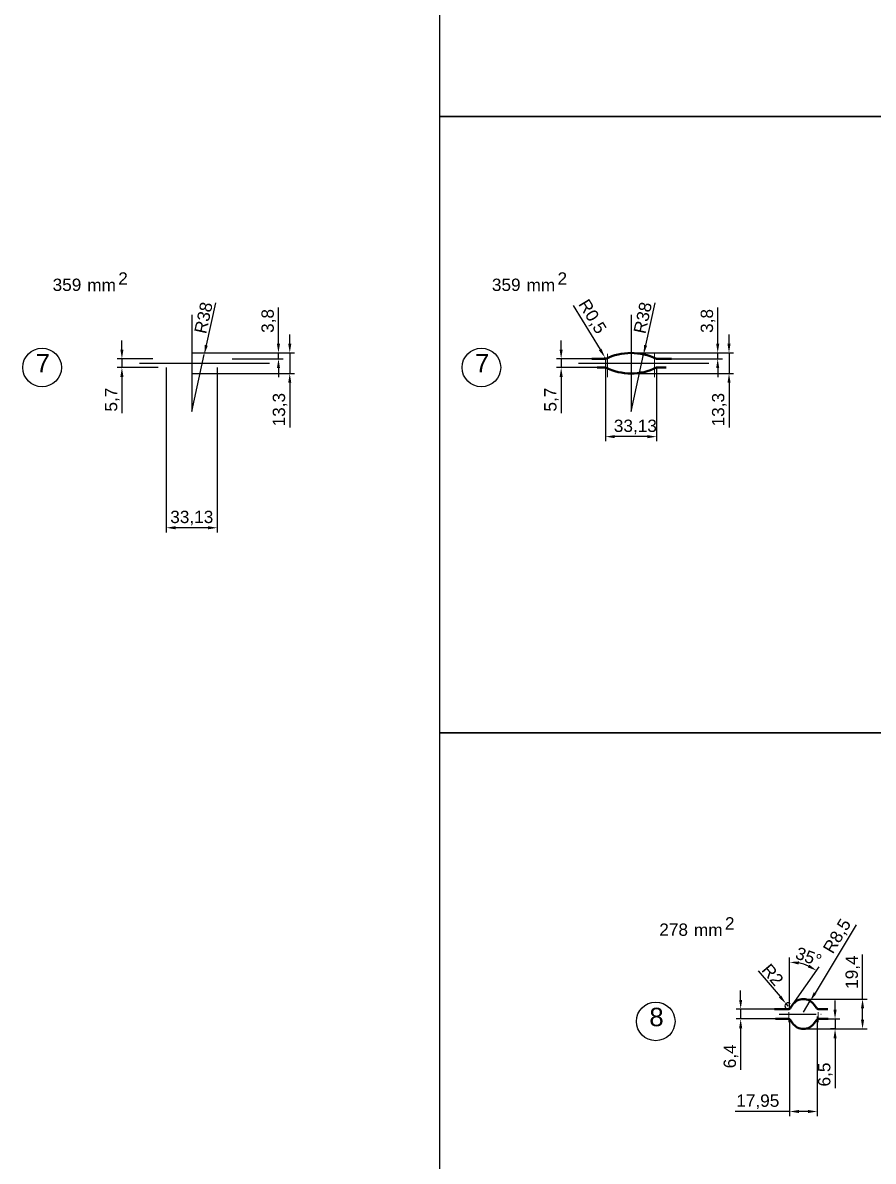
# Model space of a CAD drawing. Header units: millimetres. Extents: x 6647 to 33601, y -1887 to 8501.
# Drawn here: x 31817 to 32369, y 5423 to 6162 of the extents above; entities that cross this region are included whole.
import ezdxf

# ---------------------------------------------------------------- set-up
doc = ezdxf.new("R2010")
doc.units = ezdxf.units.MM
doc.linetypes.add('ACAD_ISO04W100', pattern=[30, 24, -3, 0, -3])
for name, color, linetype, lineweight in [('контурная', 7, 'Continuous', 50), ('осевые', 4, 'ACAD_ISO04W100', 25), ('размерные', 220, 'Continuous', 25), ('тонкая', 7, 'Continuous', 25), ('тонкий', 7, 'Continuous', 20)]:
    doc.layers.add(name, color=color, linetype=linetype, lineweight=lineweight)
doc.layers.add('осевая', color=4, linetype='Continuous')
doc.styles.add('s1v4', font='ARIAL.TTF', dxfattribs={"height": 4})
doc.styles.get("Standard").update_dxf_attribs({"font": 'ARIAL.TTF'})
doc.dimstyles.new('s2v4', dxfattribs={"dimtxt": 8, "dimasz": 6, "dimexe": 3, "dimexo": 0, "dimgap": 1.5, "dimtad": 1, "dimtxsty": 'Standard', "dimcen": 2.5, "dimadec": 0, "dimazin": 0, "dimtfac": 1, "dimtmove": 0, "dimatfit": 3, "dimfxl": 1, "dimarcsym": 0})
doc.dimstyles.new('s2v4$0', dxfattribs={"dimtxt": 8, "dimasz": 6, "dimexe": 3, "dimexo": 0, "dimgap": 1.5, "dimtad": 1, "dimtxsty": 'Standard', "dimcen": 2.5, "dimadec": 0, "dimazin": 0, "dimtfac": 1, "dimtmove": 0, "dimatfit": 3, "dimfxl": 1, "dimarcsym": 0})

# ---------------------------------------------------------------- blocks, each defined once
blk = doc.blocks.new('*D267')
at = {"layer": 'Defpoints', "color": 0, "transparency": 16777216}
for p in [(32323.81, 5528.2), (32362.16, 5528.2), (32323.81, 5508.8)]:
    blk.add_point(p, dxfattribs=at)
at = {"layer": 'тонкий', "color": 0, "lineweight": -2, "transparency": 16777216}
for p, q in [((32362.16, 5528.2), (32362.16, 5557.2)), ((32323.81, 5528.2), (32365.16, 5528.2)), ((32362.16, 5514.8), (32362.16, 5522.2)), ((32323.81, 5508.8), (32365.16, 5508.8))]:
    blk.add_line(p, q, dxfattribs=at)
at = {"layer": 'тонкий', "color": 0, "transparency": 16777216}
for points in [[(32361.16, 5522.2), (32363.16, 5522.2), (32362.16, 5528.2)], [(32361.16, 5514.8), (32363.16, 5514.8), (32362.16, 5508.8)]]:
    blk.add_solid(points, dxfattribs=at)
at = {"layer": 'тонкий', "color": 0, "transparency": 16777216, "insert": (32355.86, 5545.7), "char_height": 8, "attachment_point": 5, "rotation": 90}
blk.add_mtext('19,4', dxfattribs=at)
blk = doc.blocks.new('*D135')
at = {"layer": 'Defpoints', "color": 0, "transparency": 16777216}
for p in [(32314.84, 5515.3), (32332.79, 5515.3), (32314.84, 5455.22)]:
    blk.add_point(p, dxfattribs=at)
at = {"layer": 'тонкий', "color": 0, "lineweight": -2, "transparency": 16777216}
for p, q in [((32314.84, 5515.3), (32314.84, 5452.22)), ((32332.79, 5515.3), (32332.79, 5452.22)), ((32314.84, 5455.22), (32279.53, 5455.22)), ((32326.79, 5455.22), (32320.84, 5455.22))]:
    blk.add_line(p, q, dxfattribs=at)
at = {"layer": 'тонкий', "color": 0, "transparency": 16777216}
for points in [[(32320.84, 5456.22), (32320.84, 5454.22), (32314.84, 5455.22)], [(32326.79, 5456.22), (32326.79, 5454.22), (32332.79, 5455.22)]]:
    blk.add_solid(points, dxfattribs=at)
at = {"layer": 'тонкий', "color": 0, "transparency": 16777216, "insert": (32294.18, 5461.53), "char_height": 8, "attachment_point": 5}
blk.add_mtext('17,95', dxfattribs=at)
blk = doc.blocks.new('*D268')
at = {"layer": 'Defpoints', "color": 0, "transparency": 16777216}
for p in [(32321.01, 5551.6), (32315.43, 5522.55), (32316.78, 5524.47), (32314.84, 5515.83), (32314.84, 5515.3)]:
    blk.add_point(p, dxfattribs=at)
at = {"layer": 'тонкий', "color": 0, "lineweight": -2, "transparency": 16777216}
for p, q in [((32314.84, 5521.7), (32314.84, 5555.23)), ((32316.78, 5524.47), (32334.07, 5549.17))]:
    blk.add_line(p, q, dxfattribs=at)
blk.add_arc((32314.84, 5521.7), 30.53, 66.27794, 78.72206, dxfattribs=at)
at = {"layer": 'тонкий', "color": 0, "transparency": 16777216}
for points in [[(32320.71, 5550.65), (32320.91, 5552.64), (32314.84, 5552.23)], [(32327.61, 5550.52), (32326.63, 5548.78), (32332.35, 5546.71)]]:
    blk.add_solid(points, dxfattribs=at)
at = {"layer": 'тонкий', "color": 0, "transparency": 16777216, "insert": (32327.17, 5555.65), "char_height": 8, "attachment_point": 5, "rotation": 340.03372}
blk.add_mtext('35°', dxfattribs=at)
blk = doc.blocks.new('*D269')
at = {"layer": 'Defpoints', "color": 0, "transparency": 16777216}
for p in [(32312.5, 5525.23), (32313.79, 5523.7)]:
    blk.add_point(p, dxfattribs=at)
at = {"layer": 'тонкий', "color": 0, "lineweight": -2, "transparency": 16777216}
for p, q in [((32294.52, 5546.46), (32308.62, 5529.81)), ((32313.79, 5523.7), (32312.5, 5525.23))]:
    blk.add_line(p, q, dxfattribs=at)
blk.add_arc((32313.79, 5523.7), 2, 44.31699, 270, dxfattribs=at)
at = {"layer": 'тонкий', "color": 0, "transparency": 16777216}
blk.add_solid([(32309.39, 5530.45), (32307.86, 5529.16), (32312.5, 5525.23)], dxfattribs=at)
at = {"layer": 'тонкий', "color": 0, "transparency": 16777216, "insert": (32303.85, 5543.99), "char_height": 8, "attachment_point": 5, "rotation": 310.26066}
blk.add_mtext('R2', dxfattribs=at)
blk = doc.blocks.new('*D270')
at = {"layer": 'Defpoints', "color": 0, "transparency": 16777216}
for p in [(32328.21, 5526.97), (32323.81, 5519.7)]:
    blk.add_point(p, dxfattribs=at)
at = {"layer": 'тонкий', "color": 0, "lineweight": -2, "transparency": 16777216}
for p, q in [((32358.09, 5576.35), (32331.32, 5532.11)), ((32323.81, 5519.7), (32328.21, 5526.97))]:
    blk.add_line(p, q, dxfattribs=at)
at = {"layer": 'тонкий', "color": 0, "transparency": 16777216}
blk.add_solid([(32330.46, 5532.62), (32332.17, 5531.59), (32328.21, 5526.97)], dxfattribs=at)
at = {"layer": 'тонкий', "color": 0, "transparency": 16777216, "insert": (32346.15, 5568.81), "char_height": 8, "attachment_point": 5, "rotation": 58.82083}
blk.add_mtext('R8,5', dxfattribs=at)
blk = doc.blocks.new('*D271')
at = {"layer": 'Defpoints', "color": 0, "transparency": 16777216}
for p in [(32334.68, 5515.3), (32344.33, 5508.8), (32344.64, 5508.8)]:
    blk.add_point(p, dxfattribs=at)
at = {"layer": 'тонкий', "color": 0, "lineweight": -2, "transparency": 16777216}
for p, q in [((32344.33, 5521.3), (32344.33, 5527.3)), ((32334.68, 5515.3), (32347.33, 5515.3)), ((32344.33, 5515.3), (32344.33, 5508.8)), ((32344.64, 5508.8), (32341.33, 5508.8)), ((32344.33, 5502.8), (32344.33, 5470.39))]:
    blk.add_line(p, q, dxfattribs=at)
at = {"layer": 'тонкий', "color": 0, "transparency": 16777216}
for points in [[(32343.33, 5521.3), (32345.33, 5521.3), (32344.33, 5515.3)], [(32343.33, 5502.8), (32345.33, 5502.8), (32344.33, 5508.8)]]:
    blk.add_solid(points, dxfattribs=at)
at = {"layer": 'тонкий', "color": 0, "transparency": 16777216, "insert": (32338.02, 5479.22), "char_height": 8, "attachment_point": 5, "rotation": 90}
blk.add_mtext('6,5', dxfattribs=at)
blk = doc.blocks.new('*D272')
at = {"layer": 'Defpoints', "color": 0, "transparency": 16777216}
for p in [(32311.52, 5521.7), (32283.07, 5515.3), (32311.52, 5515.3)]:
    blk.add_point(p, dxfattribs=at)
at = {"layer": 'тонкий', "color": 0, "lineweight": -2, "transparency": 16777216}
for p, q in [((32283.07, 5527.7), (32283.07, 5533.7)), ((32311.52, 5521.7), (32280.07, 5521.7)), ((32283.07, 5521.7), (32283.07, 5515.3)), ((32311.52, 5515.3), (32280.07, 5515.3)), ((32283.07, 5509.3), (32283.07, 5482.26))]:
    blk.add_line(p, q, dxfattribs=at)
at = {"layer": 'тонкий', "color": 0, "transparency": 16777216}
for points in [[(32282.07, 5527.7), (32284.07, 5527.7), (32283.07, 5521.7)], [(32282.07, 5509.3), (32284.07, 5509.3), (32283.07, 5515.3)]]:
    blk.add_solid(points, dxfattribs=at)
at = {"layer": 'тонкий', "color": 0, "transparency": 16777216, "insert": (32276.76, 5491.04), "char_height": 8, "attachment_point": 5, "rotation": 90}
blk.add_mtext('6,4', dxfattribs=at)
blk = doc.blocks.new('*D274')
at = {"layer": 'Defpoints', "color": 0, "transparency": 16777216}
for p in [(32195.38, 5938.15), (32228.5, 5938.15), (32195.38, 5893.33)]:
    blk.add_point(p, dxfattribs=at)
at = {"layer": 'тонкий', "color": 0, "lineweight": -2, "transparency": 16777216}
for p, q in [((32195.38, 5938.15), (32195.38, 5890.33)), ((32228.5, 5938.15), (32228.5, 5890.33)), ((32222.5, 5893.33), (32201.38, 5893.33))]:
    blk.add_line(p, q, dxfattribs=at)
at = {"layer": 'тонкий', "color": 0, "transparency": 16777216}
for points in [[(32201.38, 5894.33), (32201.38, 5892.33), (32195.38, 5893.33)], [(32222.5, 5894.33), (32222.5, 5892.33), (32228.5, 5893.33)]]:
    blk.add_solid(points, dxfattribs=at)
at = {"layer": 'тонкий', "color": 0, "transparency": 16777216, "insert": (32214.75, 5899.64), "char_height": 8, "attachment_point": 5}
blk.add_mtext('33,13', dxfattribs=at)
blk = doc.blocks.new('*D275')
at = {"layer": 'Defpoints', "color": 0, "transparency": 16777216}
for p in [(32195, 5944.77), (32195.26, 5944.35)]:
    blk.add_point(p, dxfattribs=at)
at = {"layer": 'тонкий', "color": 0, "lineweight": -2, "transparency": 16777216}
for p, q in [((32174.44, 5978.55), (32191.88, 5949.9)), ((32195.26, 5944.35), (32195, 5944.77))]:
    blk.add_line(p, q, dxfattribs=at)
blk.add_arc((32195.26, 5944.35), 0.5, 121.33768, 270, dxfattribs=at)
at = {"layer": 'тонкий', "color": 0, "transparency": 16777216}
blk.add_solid([(32192.74, 5950.42), (32191.03, 5949.38), (32195, 5944.77)], dxfattribs=at)
at = {"layer": 'тонкий', "color": 0, "transparency": 16777216, "insert": (32186.4, 5971.03), "char_height": 8, "attachment_point": 5, "rotation": 301.33768}
blk.add_mtext('R0,5', dxfattribs=at)
blk = doc.blocks.new('*D276')
at = {"layer": 'Defpoints', "color": 0, "transparency": 16777216}
for p in [(32211.94, 5947.65), (32238.18, 5943.85), (32268.18, 5947.65)]:
    blk.add_point(p, dxfattribs=at)
at = {"layer": 'тонкий', "color": 0, "lineweight": -2, "transparency": 16777216}
for p, q in [((32268.18, 5953.65), (32268.18, 5977.22)), ((32211.94, 5947.65), (32271.18, 5947.65)), ((32238.18, 5943.85), (32271.18, 5943.85)), ((32268.18, 5943.85), (32268.18, 5947.65)), ((32268.18, 5937.85), (32268.18, 5931.85))]:
    blk.add_line(p, q, dxfattribs=at)
at = {"layer": 'тонкий', "color": 0, "transparency": 16777216}
for points in [[(32267.18, 5953.65), (32269.18, 5953.65), (32268.18, 5947.65)], [(32267.18, 5937.85), (32269.18, 5937.85), (32268.18, 5943.85)]]:
    blk.add_solid(points, dxfattribs=at)
at = {"layer": 'тонкий', "color": 0, "transparency": 16777216, "insert": (32261.88, 5968.44), "char_height": 8, "attachment_point": 5, "rotation": 90}
blk.add_mtext('3,8', dxfattribs=at)
blk = doc.blocks.new('*D277')
at = {"layer": 'Defpoints', "color": 0, "transparency": 16777216}
for p in [(32247.32, 5947.65), (32211.94, 5934.35), (32275.51, 5934.35)]:
    blk.add_point(p, dxfattribs=at)
at = {"layer": 'тонкий', "color": 0, "lineweight": -2, "transparency": 16777216}
for p, q in [((32275.51, 5953.65), (32275.51, 5959.65)), ((32247.32, 5947.65), (32278.51, 5947.65)), ((32275.51, 5947.65), (32275.51, 5934.35)), ((32211.94, 5934.35), (32278.51, 5934.35)), ((32275.51, 5928.35), (32275.51, 5899.32))]:
    blk.add_line(p, q, dxfattribs=at)
at = {"layer": 'тонкий', "color": 0, "transparency": 16777216}
for points in [[(32274.51, 5953.65), (32276.51, 5953.65), (32275.51, 5947.65)], [(32274.51, 5928.35), (32276.51, 5928.35), (32275.51, 5934.35)]]:
    blk.add_solid(points, dxfattribs=at)
at = {"layer": 'тонкий', "color": 0, "transparency": 16777216, "insert": (32269.2, 5910.83), "char_height": 8, "attachment_point": 5, "rotation": 90}
blk.add_mtext('13,3', dxfattribs=at)
blk = doc.blocks.new('*D278')
at = {"layer": 'Defpoints', "color": 0, "transparency": 16777216}
for p in [(32220.07, 5946.77), (32211.94, 5909.65)]:
    blk.add_point(p, dxfattribs=at)
at = {"layer": 'тонкий', "color": 0, "lineweight": -2, "transparency": 16777216}
for p, q in [((32227.37, 5980.11), (32221.35, 5952.63)), ((32211.94, 5909.65), (32220.07, 5946.77))]:
    blk.add_line(p, q, dxfattribs=at)
at = {"layer": 'тонкий', "color": 0, "transparency": 16777216}
blk.add_solid([(32220.37, 5952.84), (32222.33, 5952.42), (32220.07, 5946.77)], dxfattribs=at)
at = {"layer": 'тонкий', "color": 0, "transparency": 16777216, "insert": (32219.54, 5970.5), "char_height": 8, "attachment_point": 5, "rotation": 77.6507}
blk.add_mtext('R38', dxfattribs=at)
blk = doc.blocks.new('*D207')
at = {"layer": 'Defpoints', "color": 0, "transparency": 16777216}
for p in [(32186.58, 5943.85), (32166.59, 5938.15), (32190.04, 5938.15)]:
    blk.add_point(p, dxfattribs=at)
at = {"layer": 'тонкий', "color": 0, "lineweight": -2, "transparency": 16777216}
for p, q in [((32166.59, 5949.85), (32166.59, 5955.85)), ((32186.58, 5943.85), (32163.59, 5943.85)), ((32166.59, 5943.85), (32166.59, 5938.15)), ((32190.04, 5938.15), (32163.59, 5938.15)), ((32166.59, 5932.15), (32166.59, 5908.58))]:
    blk.add_line(p, q, dxfattribs=at)
at = {"layer": 'тонкий', "color": 0, "transparency": 16777216}
for points in [[(32165.59, 5949.85), (32167.59, 5949.85), (32166.59, 5943.85)], [(32165.59, 5932.15), (32167.59, 5932.15), (32166.59, 5938.15)]]:
    blk.add_solid(points, dxfattribs=at)
at = {"layer": 'тонкий', "color": 0, "transparency": 16777216, "insert": (32160.3, 5917.37), "char_height": 8, "attachment_point": 5, "rotation": 90}
blk.add_mtext('5,7', dxfattribs=at)
blk = doc.blocks.new('*D108')
at = {"layer": 'Defpoints', "color": 0, "transparency": 16777216}
for p in [(31926.89, 5947.65), (31953.13, 5943.85), (31983.14, 5947.65)]:
    blk.add_point(p, dxfattribs=at)
at = {"layer": 'тонкий', "color": 0, "lineweight": -2, "transparency": 16777216}
for p, q in [((31983.14, 5953.65), (31983.14, 5977.22)), ((31926.89, 5947.65), (31986.14, 5947.65)), ((31953.13, 5943.85), (31986.14, 5943.85)), ((31983.14, 5943.85), (31983.14, 5947.65)), ((31983.14, 5937.85), (31983.14, 5931.85))]:
    blk.add_line(p, q, dxfattribs=at)
at = {"layer": 'тонкий', "color": 0, "transparency": 16777216}
for points in [[(31982.14, 5953.65), (31984.14, 5953.65), (31983.14, 5947.65)], [(31982.14, 5937.85), (31984.14, 5937.85), (31983.14, 5943.85)]]:
    blk.add_solid(points, dxfattribs=at)
at = {"layer": 'тонкий', "color": 0, "transparency": 16777216, "insert": (31976.83, 5968.44), "char_height": 8, "attachment_point": 5, "rotation": 90}
blk.add_mtext('3,8', dxfattribs=at)
blk = doc.blocks.new('*D109')
at = {"layer": 'Defpoints', "color": 0, "transparency": 16777216}
for p in [(31962.28, 5947.65), (31926.89, 5934.35), (31990.47, 5934.35)]:
    blk.add_point(p, dxfattribs=at)
at = {"layer": 'тонкий', "color": 0, "lineweight": -2, "transparency": 16777216}
for p, q in [((31990.47, 5953.65), (31990.47, 5959.65)), ((31962.28, 5947.65), (31993.47, 5947.65)), ((31990.47, 5947.65), (31990.47, 5934.35)), ((31926.89, 5934.35), (31993.47, 5934.35)), ((31990.47, 5928.35), (31990.47, 5899.32))]:
    blk.add_line(p, q, dxfattribs=at)
at = {"layer": 'тонкий', "color": 0, "transparency": 16777216}
for points in [[(31989.47, 5953.65), (31991.47, 5953.65), (31990.47, 5947.65)], [(31989.47, 5928.35), (31991.47, 5928.35), (31990.47, 5934.35)]]:
    blk.add_solid(points, dxfattribs=at)
at = {"layer": 'тонкий', "color": 0, "transparency": 16777216, "insert": (31984.16, 5910.83), "char_height": 8, "attachment_point": 5, "rotation": 90}
blk.add_mtext('13,3', dxfattribs=at)
blk = doc.blocks.new('*D110')
at = {"layer": 'Defpoints', "color": 0, "transparency": 16777216}
for p in [(31935.02, 5946.77), (31926.89, 5909.65)]:
    blk.add_point(p, dxfattribs=at)
at = {"layer": 'тонкий', "color": 0, "lineweight": -2, "transparency": 16777216}
for p, q in [((31942.32, 5980.11), (31936.3, 5952.63)), ((31926.89, 5909.65), (31935.02, 5946.77))]:
    blk.add_line(p, q, dxfattribs=at)
at = {"layer": 'тонкий', "color": 0, "transparency": 16777216}
blk.add_solid([(31935.33, 5952.84), (31937.28, 5952.42), (31935.02, 5946.77)], dxfattribs=at)
at = {"layer": 'тонкий', "color": 0, "transparency": 16777216, "insert": (31934.5, 5970.5), "char_height": 8, "attachment_point": 5, "rotation": 77.6507}
blk.add_mtext('R38', dxfattribs=at)
blk = doc.blocks.new('*D111')
at = {"layer": 'Defpoints', "color": 0, "transparency": 16777216}
for p in [(31901.54, 5943.85), (31881.55, 5938.15), (31904.99, 5938.15)]:
    blk.add_point(p, dxfattribs=at)
at = {"layer": 'тонкий', "color": 0, "lineweight": -2, "transparency": 16777216}
for p, q in [((31881.55, 5949.85), (31881.55, 5955.85)), ((31901.54, 5943.85), (31878.55, 5943.85)), ((31881.55, 5943.85), (31881.55, 5938.15)), ((31904.99, 5938.15), (31878.55, 5938.15)), ((31881.55, 5932.15), (31881.55, 5908.58))]:
    blk.add_line(p, q, dxfattribs=at)
at = {"layer": 'тонкий', "color": 0, "transparency": 16777216}
for points in [[(31880.55, 5949.85), (31882.55, 5949.85), (31881.55, 5943.85)], [(31880.55, 5932.15), (31882.55, 5932.15), (31881.55, 5938.15)]]:
    blk.add_solid(points, dxfattribs=at)
at = {"layer": 'тонкий', "color": 0, "transparency": 16777216, "insert": (31875.26, 5917.37), "char_height": 8, "attachment_point": 5, "rotation": 90}
blk.add_mtext('5,7', dxfattribs=at)
blk = doc.blocks.new('*D208')
at = {"layer": 'Defpoints', "color": 0, "transparency": 16777216}
for p in [(31910.33, 5938.15), (31943.46, 5938.15), (31910.33, 5834.19)]:
    blk.add_point(p, dxfattribs=at)
at = {"layer": 'тонкий', "color": 0, "lineweight": -2, "transparency": 16777216}
for p, q in [((31910.33, 5938.15), (31910.33, 5831.19)), ((31943.46, 5938.15), (31943.46, 5831.19)), ((31937.46, 5834.19), (31916.33, 5834.19))]:
    blk.add_line(p, q, dxfattribs=at)
at = {"layer": 'тонкий', "color": 0, "transparency": 16777216}
for points in [[(31916.33, 5835.19), (31916.33, 5833.19), (31910.33, 5834.19)], [(31937.46, 5835.19), (31937.46, 5833.19), (31943.46, 5834.19)]]:
    blk.add_solid(points, dxfattribs=at)
at = {"layer": 'тонкий', "color": 0, "transparency": 16777216, "insert": (31926.89, 5840.5), "char_height": 8, "attachment_point": 5}
blk.add_mtext('33,13', dxfattribs=at)

msp = doc.modelspace()

# ---------------------------------------------------------------- linework, layer by layer
at = {"color": 2}
for points in [[(32087.9041, 6101.1184), (32087.9041, 6501.1184), (33122.1703, 6501.1184), (33122.1703, 6101.1184), (32087.9041, 6101.1184), (32087.9041, 6501.1184)], [(32087.9041, 5701.1184), (32087.9041, 6101.1184), (33122.1703, 6101.1184), (33122.1703, 5701.1184), (32087.9041, 5701.1184), (32087.9041, 6101.1184)], [(32126.4164, 6101.1184), (33160.6826, 6101.1184)], [(32126.4164, 6101.1184), (33160.6826, 6101.1184)], [(32126.4164, 6101.1184), (33160.6826, 6101.1184)], [(32126.4164, 6101.1184), (33160.6826, 6101.1184)], [(32126.4164, 6101.1184), (33160.6826, 6101.1184)], [(32126.4165, 6101.1184), (33160.6826, 6101.1184)], [(32126.4165, 6101.1184), (33160.6826, 6101.1184)], [(32126.4165, 6101.1184), (33160.6826, 6101.1184)], [(32087.9041, 5301.1184), (32087.9041, 5701.1184), (33122.1703, 5701.1184), (33122.1703, 5301.1184), (32087.9041, 5301.1184), (32087.9041, 5701.1184)]]:
    msp.add_lwpolyline(points, dxfattribs=at)
at = {"layer": 'контурная'}
for p, q in [((32186.5835, 5943.8474), (32195.2626, 5943.8474)), ((32228.6189, 5943.8474), (32238.1752, 5943.8474)), ((32190.0355, 5938.1474), (32195.3769, 5938.1474)), ((32228.5046, 5938.1474), (32234.642, 5938.1474)), ((32305.1205, 5521.7015), (32313.795, 5521.7015)), ((32315.4333, 5522.5543), (32316.7759, 5524.4718)), ((32332.1889, 5522.5543), (32330.8463, 5524.4718)), ((32333.8272, 5521.7015), (32339.6895, 5521.7015)), ((32305.7644, 5515.3015), (32313.795, 5515.3015)), ((32316.7759, 5512.5311), (32315.4333, 5514.4486)), ((32330.8463, 5512.5311), (32332.1889, 5514.4486)), ((32333.8272, 5515.3015), (32339.9135, 5515.3015))]:
    msp.add_line(p, q, dxfattribs=at)
for centre, radius, start, end in [((32195.2626, 5944.3474), 0.5, 270, 295.6706957), ((32211.9407, 5909.6474), 38, 64.3293043, 115.6706957), ((32228.6189, 5944.3474), 0.5, 244.3293043, 270), ((32228.6189, 5944.3474), 0.5, 244.3293043, 270), ((32211.9407, 5972.3474), 38, 244.1580672, 295.8419328), ((32313.795, 5523.7015), 2, 270, 325), ((32323.8111, 5519.7015), 8.5, 34.1399803, 145.8600197), ((32333.8272, 5523.7015), 2, 215, 270), ((32313.795, 5513.3015), 2, 35, 90), ((32333.8272, 5513.3015), 2, 90, 145), ((32323.8111, 5517.3015), 8.5, 214.1399803, 325.8600197)]:
    msp.add_arc(centre, radius, start, end, dxfattribs=at)
at = {"layer": 'осевая'}
for p, q in [((31926.8939, 5972.3474), (31926.8939, 5909.6474)), ((32211.9407, 5972.3474), (32211.9407, 5909.6474)), ((31892.8576, 5940.9974), (31977.3717, 5940.9974)), ((32177.9045, 5940.9974), (32262.4186, 5940.9974))]:
    msp.add_line(p, q, dxfattribs=at)
at = {"layer": 'осевые'}
msp.add_line((32308.1526, 5518.5015), (32337.2201, 5518.5015), dxfattribs=at)
at = {"layer": 'размерные'}
msp.add_line((32195.2626, 5943.8474), (32195.2626, 5938.1474), dxfattribs=at)
at = {"layer": 'тонкая'}
for centre in [(31829.7528, 5938.2347), (32114.7997, 5938.2347), (32227.9623, 5513.7197)]:
    msp.add_circle(centre, 12.5323, dxfattribs=at)
at = {"layer": 'тонкий'}
for p, q in [((32196.6407, 5932.0596), (32196.6407, 5947.1688)), ((32227.2407, 5932.0596), (32227.2407, 5947.1688)), ((32314.3111, 5519.7015), (32314.3111, 5513.2962)), ((32314.8361, 5515.3015), (32314.8361, 5515.8277)), ((32332.7861, 5515.3015), (32332.7861, 5516.971)), ((32333.3111, 5519.7015), (32333.3111, 5513.2962))]:
    msp.add_line(p, q, dxfattribs=at)

# ---------------------------------------------------------------- texts
at = {"layer": 'тонкая', "style": 's1v4'}
for s, p in [('359', (31836.5856, 5987.9261)), ('2', (31879.1804, 5992.014)), ('359', (32121.6325, 5987.9261)), ('2', (32164.2273, 5992.014)), ('mm', (31859.0405, 5987.7249)), ('mm', (32144.0873, 5987.7249)), ('2', (32272.8573, 5573.3652)), ('278', (32230.2625, 5569.2773)), ('mm', (32252.7173, 5569.0761))]:
    msp.add_text(s, height=8, dxfattribs=at).set_placement(p)
at = {"layer": 'тонкий', "style": 's1v4'}
for s, p in [('7', (31825.5898, 5935.0842)), ('7', (32110.6367, 5935.0842)), ('8', (32223.7993, 5510.5693))]:
    msp.add_text(s, height=12, dxfattribs=at).set_placement(p)

# ---------------------------------------------------------------- dimensions: what is measured, and where the dimension line sits
at = {"layer": 'тонкий'}
for center, mpoint, picture, middle in [((31926.8939, 5909.6474), (31935.021, 5946.7682), '*D110', (31934.4961, 5970.4956)), ((32211.9407, 5909.6474), (32220.0678, 5946.7682), '*D278', (32219.543, 5970.4956)), ((32313.795, 5523.7015), (32312.5024, 5525.2277), '*D269', (32303.8454, 5543.9858))]:
    dim = msp.add_radius_dim(center=center, mpoint=mpoint, dimstyle='s2v4', dxfattribs=at)
    dim.commit()
    dim.dimension.update_dxf_attribs({"geometry": picture, "text_midpoint": middle})
for center, mpoint, picture, middle in [((32195.2626, 5944.3474), (32195.0026, 5944.7745), '*D275', (32181.0103, 5967.7538)), ((32323.8111, 5519.7015), (32328.2117, 5526.9737), '*D270', (32351.5489, 5565.5396))]:
    dim = msp.add_radius_dim(center=center, mpoint=mpoint, dimstyle='s2v4', dxfattribs=at)
    dim.commit()
    dim.dimension.update_dxf_attribs({"geometry": picture, "text_midpoint": middle, "dimtype": 164})
for base, p1, p2, picture, middle in [((31983.1371, 5947.6474), (31953.1283, 5943.8474), (31926.8939, 5947.6474), '*D108', (31983.1371, 5968.4353)), ((32268.184, 5947.6474), (32238.1752, 5943.8474), (32211.9407, 5947.6474), '*D276', (32268.184, 5968.4353)), ((31990.465, 5934.3474), (31962.2767, 5947.6474), (31926.8939, 5934.3474), '*D109', (31990.465, 5910.8338)), ((32275.5119, 5934.3474), (32247.3236, 5947.6474), (32211.9407, 5934.3474), '*D277', (32275.5119, 5910.8338)), ((32362.1629, 5528.2015), (32323.8111, 5508.8015), (32323.8111, 5528.2015), '*D267', (32362.1629, 5545.6987)), ((32283.0709, 5515.3015), (32311.5234, 5521.7015), (32311.5234, 5515.3015), '*D272', (32283.0709, 5491.044)), ((32344.33, 5508.8015), (32334.6768, 5515.3015), (32344.636, 5508.8015), '*D271', (32344.33, 5479.2218))]:
    dim = msp.add_linear_dim(base=base, p1=p1, p2=p2, angle=90, dimstyle='s2v4', dxfattribs=at)
    dim.commit()
    dim.dimension.update_dxf_attribs({"geometry": picture, "text_midpoint": middle, "dimtype": 160})
for base, p1, p2, picture, middle in [((31881.5477, 5938.1474), (31901.5367, 5943.8474), (31904.9886, 5938.1474), '*D111', (31875.2564, 5917.365)), ((32166.5946, 5938.1474), (32186.5835, 5943.8474), (32190.0355, 5938.1474), '*D207', (32160.3033, 5917.365))]:
    dim = msp.add_linear_dim(base=base, p1=p1, p2=p2, angle=90, dimstyle='s2v4$0', dxfattribs=at)
    dim.commit()
    dim.dimension.update_dxf_attribs({"geometry": picture, "text_midpoint": middle})
dim = msp.add_linear_dim(base=(31910.33, 5834.1934), p1=(31943.4577, 5938.1474), p2=(31910.33, 5938.1474), dimstyle='s2v4$0', dxfattribs=at)
dim.commit()
dim.dimension.update_dxf_attribs({"geometry": '*D208', "text_midpoint": (31926.8939, 5840.5011)})
for base, p1, p2, picture, middle in [((32195.3769, 5893.3324), (32228.5046, 5938.1474), (32195.3769, 5938.1474), '*D274', (32214.7514, 5893.3324)), ((32314.8361, 5455.2238), (32332.7861, 5515.3015), (32314.8361, 5515.3015), '*D135', (32294.1847, 5455.2238))]:
    dim = msp.add_linear_dim(base=base, p1=p1, p2=p2, dimstyle='s2v4', dxfattribs=at)
    dim.commit()
    dim.dimension.update_dxf_attribs({"geometry": picture, "text_midpoint": middle, "dimtype": 160})
dim = msp.add_angular_dim_2l(base=(32321.0101, 5551.602), line1=((32315.4333, 5522.5543), (32316.7759, 5524.4718)), line2=((32314.8361, 5515.3015), (32314.8361, 5515.8277)), dimstyle='s2v4', dxfattribs=at)
dim.commit()
dim.dimension.update_dxf_attribs({"geometry": '*D268', "text_midpoint": (32325.2615, 5550.3977), "dimtype": 162})

doc.saveas('drawing.dxf')
